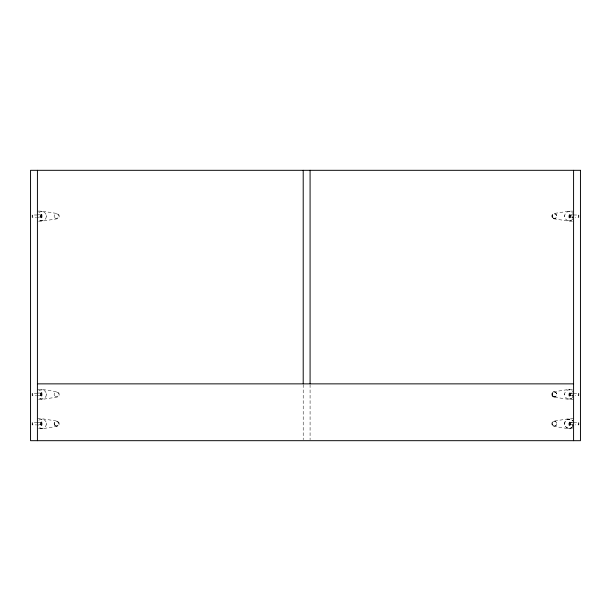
<?xml version="1.0" encoding="UTF-8"?>
<svg xmlns="http://www.w3.org/2000/svg" width="611" height="611" viewBox="0 0 611 611"><rect width="100%" height="100%" fill="white"/><g stroke="black" fill="none" stroke-linecap="round" stroke-linejoin="round"><path stroke-width="0.46" stroke-dasharray="3.06 2.29" d="M564.663 216.607L564.701 215.416M564.663 394.866L564.701 393.675M564.663 424.194L564.701 423.003M40.494 215.225L41.869 214.308L41.869 217.974L40.494 217.058L40.494 215.225L38.798 215.225M40.494 393.484L41.869 392.567L41.869 396.233L40.494 395.317L40.494 393.484L38.798 393.484M40.494 422.812L41.869 421.896L41.869 425.562L40.494 424.645L40.494 422.812L38.798 422.812M569.819 217.974L570.506 217.058L570.506 215.225L569.131 214.308L569.131 217.974L569.819 217.974L569.819 214.308M569.819 396.233L570.506 395.317L570.506 393.484L569.131 392.567L569.131 396.233L569.819 396.233L569.819 392.567M569.819 425.562L570.506 424.645L570.506 422.812L569.131 421.896L569.131 425.562L569.819 425.562L569.819 421.896M573.576 399.457L569.223 399.457L554.559 397.165A2.75 2.75 0 0 1 551.809 394.416A2.75 2.75 0 0 1 554.559 391.666L569.223 389.375L573.576 389.375M41.029 211.635L42.228 211.597M42.526 220.678L41.327 220.724A4.583 4.583 0 0 1 39.104 219.884M41.029 389.894L42.228 389.856M42.526 398.937L41.327 398.983A4.583 4.583 0 0 1 39.104 398.143M41.029 419.222L42.228 419.184M42.526 428.265L41.327 428.311A4.583 4.583 0 0 1 39.104 427.471M37.424 211.116L41.777 211.116L56.441 213.407A2.75 2.75 0 0 1 59.191 216.157A2.75 2.75 0 0 1 56.441 218.906L41.777 221.197L37.424 221.197M573.576 211.116L569.223 211.116L554.559 213.407A2.75 2.75 0 0 0 551.809 216.157A2.75 2.75 0 0 0 554.559 218.906L569.223 221.197L573.576 221.197M37.424 214.82L42.006 214.82L42.006 217.463L37.424 217.463M573.576 214.82L568.994 214.82L568.994 217.463L573.576 217.463M37.424 214.996L32.154 214.996L32.154 217.287L36.584 217.287M41.869 214.996L40.952 214.996L40.952 217.287L41.869 217.287M569.131 214.996L570.048 214.996L570.048 217.287L569.131 217.287M573.576 214.996L578.846 214.996L578.846 217.287L575.257 217.287M570.506 215.225L572.202 215.225M40.952 215.683L41.869 215.683M569.131 215.683L570.048 215.683M40.952 216.6L41.869 216.6M569.131 216.6L570.048 216.6M38.798 217.058L40.494 217.058M570.506 217.058L572.202 217.058M573.576 217.974L572.202 217.974L572.202 214.308M37.424 389.375L41.777 389.375L56.441 391.666A2.75 2.75 0 0 1 59.191 394.416A2.75 2.75 0 0 1 56.441 397.165L41.777 399.457L37.424 399.457M37.424 393.079L42.006 393.079L42.006 395.722L37.424 395.722M573.576 393.079L568.994 393.079L568.994 395.722L573.576 395.722M37.424 393.255L32.154 393.255L32.154 395.546L36.584 395.546M41.869 393.255L40.952 393.255L40.952 395.546L41.869 395.546M569.131 393.255L570.048 393.255L570.048 395.546L569.131 395.546M573.576 393.255L578.846 393.255L578.846 395.546L575.257 395.546M570.506 393.484L572.202 393.484M40.952 393.942L41.869 393.942M569.131 393.942L570.048 393.942M40.952 394.859L41.869 394.859M569.131 394.859L570.048 394.859M38.798 395.317L40.494 395.317M570.506 395.317L572.202 395.317M573.576 396.233L572.202 396.233L572.202 392.567M37.424 418.703L41.777 418.703L56.441 420.994A2.75 2.75 0 0 1 59.191 423.744A2.75 2.75 0 0 1 56.441 426.493L41.777 428.785L37.424 428.785M573.576 418.703L569.223 418.703L554.559 420.994A2.75 2.75 0 0 0 551.809 423.744A2.75 2.75 0 0 0 554.559 426.493L569.223 428.785L573.576 428.785M37.424 422.407L42.006 422.407L42.006 425.05L37.424 425.05M573.576 422.407L568.994 422.407L568.994 425.05L573.576 425.05M37.424 422.583L32.154 422.583L32.154 424.874L36.584 424.874M41.869 422.583L40.952 422.583L40.952 424.874L41.869 424.874M569.131 422.583L570.048 422.583L570.048 424.874L569.131 424.874M573.576 422.583L578.846 422.583L578.846 424.874L575.257 424.874M570.506 422.812L572.202 422.812M40.952 423.27L41.869 423.27M569.131 423.27L570.048 423.27M40.952 424.187L41.869 424.187M569.131 424.187L570.048 424.187M38.798 424.645L40.494 424.645M570.506 424.645L572.202 424.645M573.576 425.562L572.202 425.562L572.202 421.896M568.772 211.597L569.971 211.635M568.474 220.678L569.673 220.724A4.583 4.583 0 0 0 572.767 219.066M568.772 389.856L569.971 389.894M568.474 398.937L569.673 398.983A4.583 4.583 0 0 0 572.767 397.326M568.772 419.184L569.971 419.222M568.474 428.265L569.673 428.311M46.299 215.416L46.337 216.607M46.299 393.675L46.337 394.866M46.299 423.003L46.337 424.194M578.617 214.996L578.617 217.287M578.617 393.255L578.617 395.546M578.617 422.583L578.617 424.874M310.083 384.518L310.083 439.729M303.209 384.518L303.209 439.729M41.181 214.308L41.181 217.974M41.181 392.567L41.181 396.233M41.181 421.896L41.181 425.562M32.383 214.996L32.383 217.287M32.383 393.255L32.383 395.546M32.383 422.583L32.383 424.874M572.889 426.547A4.621 4.621 0 0 1 566.061 427.097A4.621 4.621 0 0 1 566.176 420.253A4.621 4.621 0 0 1 572.981 421.04M572.889 397.219A4.621 4.621 0 0 1 566.061 397.769A4.621 4.621 0 0 1 566.176 390.925A4.621 4.621 0 0 1 572.981 391.712M38.867 420.208A4.583 4.583 0 0 1 45.092 420.582A4.583 4.583 0 0 1 45.191 426.806A4.583 4.583 0 0 1 38.982 427.379M38.867 390.88A4.583 4.583 0 0 1 45.092 391.254A4.583 4.583 0 0 1 45.191 397.478A4.583 4.583 0 0 1 38.982 398.051M572.767 426.654A4.583 4.583 0 0 1 566.015 427.02A4.583 4.583 0 0 1 566.237 420.269A4.583 4.583 0 0 1 572.95 421.078M554.559 397.165A2.75 2.75 0 0 1 551.809 394.416A2.75 2.75 0 0 1 554.559 391.666M572.889 218.959A4.621 4.621 0 0 1 566.061 219.509A4.621 4.621 0 0 1 566.176 212.666A4.621 4.621 0 0 1 572.981 213.453M38.867 212.62A4.583 4.583 0 0 1 45.092 212.995A4.583 4.583 0 0 1 45.191 219.219A4.583 4.583 0 0 1 38.982 219.792M553.222 396.272A2.299 2.299 0 0 0 556.85 394.622A2.299 2.299 0 0 0 553.604 392.308A2.299 2.299 0 0 0 553.222 396.272M553.413 396.402A2.291 2.291 0 0 0 556.85 394.416A2.291 2.291 0 0 0 553.413 392.438A2.291 2.291 0 0 0 553.413 396.402M553.222 425.6A2.299 2.299 0 0 0 556.85 423.95A2.299 2.299 0 0 0 553.604 421.636A2.299 2.299 0 0 0 553.222 425.6A2.299 2.299 0 0 0 556.85 423.95A2.299 2.299 0 0 0 553.604 421.636A2.299 2.299 0 0 0 553.222 425.6M55.105 396.272A2.299 2.299 0 0 0 58.732 394.622A2.299 2.299 0 0 0 55.486 392.308A2.299 2.299 0 0 0 55.105 396.272M55.296 425.73A2.291 2.291 0 0 0 58.732 423.744A2.291 2.291 0 0 0 55.296 421.766A2.291 2.291 0 0 0 55.296 425.73M54.822 425.371A2.291 2.291 0 0 0 58.656 424.34A2.291 2.291 0 0 0 55.845 421.537A2.291 2.291 0 0 0 54.822 425.371M553.222 218.012A2.299 2.299 0 0 0 556.85 216.363A2.299 2.299 0 0 0 553.604 214.049A2.299 2.299 0 0 0 553.222 218.012M55.105 218.012A2.299 2.299 0 0 0 58.732 216.363A2.299 2.299 0 0 0 55.486 214.049A2.299 2.299 0 0 0 55.105 218.012M553.413 218.142A2.291 2.291 0 0 0 556.85 216.157A2.291 2.291 0 0 0 553.413 214.178A2.291 2.291 0 0 0 553.413 218.142"/><path stroke-width="0.92" d="M37.424 383.861L573.576 383.861M573.576 170.316L573.576 440.684M310.083 170.316L310.083 383.563M303.209 170.316L303.209 383.563M37.424 170.316L37.424 440.684M580.45 170.316L30.55 170.316L30.55 440.684L580.45 440.684L580.45 170.316"/></g></svg>
